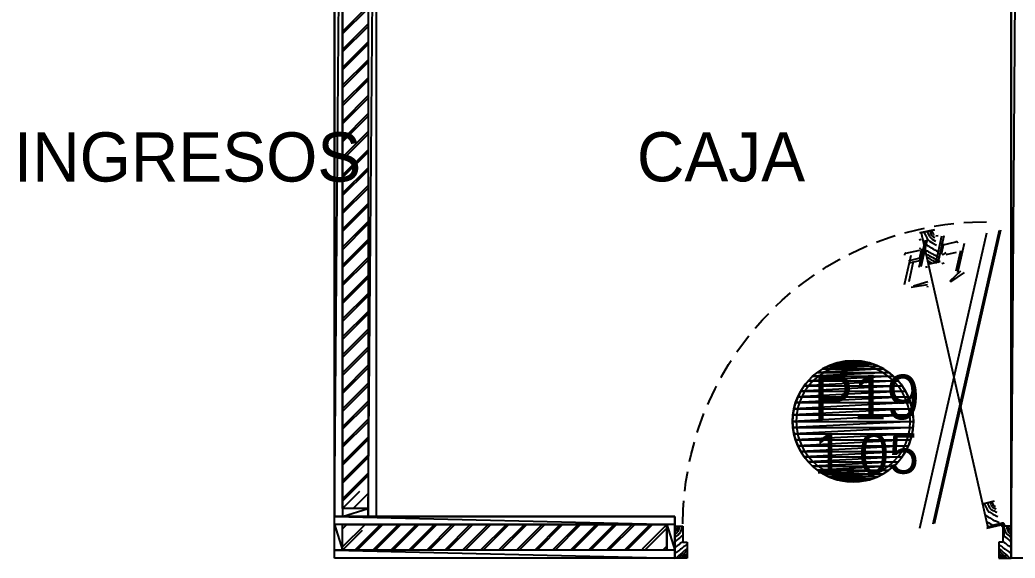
# Model space of a CAD drawing. Header units: millimetres. Extents: x 7649 to 34105, y 3983 to 25377.
# Drawn here: x 18059 to 21166, y 12918 to 14599 of the extents above; entities that cross this region are included whole.
import ezdxf

# ---------------------------------------------------------------- set-up
doc = ezdxf.new("R2010")
doc.units = ezdxf.units.MM

msp = doc.modelspace()

# ---------------------------------------------------------------- linework, layer by layer
at = {"layer": 'GEOMETRY', "color": 7}
for p, q in [((21153.79028, 16317.03056), (21153.79028, 12918.19306)), ((21153.79028, 12918.19306), (21178.66111, 16317.03056)), ((21153.79028, 12918.19306), (21178.66111, 16317.03056)), ((19041.35694, 16003.23472), (19041.35694, 13047.83889)), ((19041.35694, 13047.83889), (19066.22778, 16003.23472)), ((19041.35694, 13047.83889), (19066.22778, 16003.23472)), ((19066.22778, 16003.23472), (19066.22778, 13047.83889)), ((19146.66111, 16003.23472), (19146.66111, 13047.83889)), ((19146.66111, 13047.83889), (19171.53194, 16003.23472)), ((19146.66111, 13047.83889), (19171.53194, 16003.23472)), ((19171.53194, 16003.23472), (19171.53194, 13047.83889)), ((19066.22778, 14562.84306), (19146.66111, 14642.74722)), ((19066.22778, 14554.90556), (19146.66111, 14634.80972)), ((19066.22778, 14506.75139), (19146.66111, 14586.65556)), ((19066.22778, 14498.81389), (19146.66111, 14578.71806)), ((19066.22778, 14450.65972), (19146.66111, 14530.56389)), ((19066.22778, 14442.72222), (19146.66111, 14522.62639)), ((19066.22778, 14394.56806), (19146.66111, 14474.47222)), ((19066.22778, 14386.63056), (19146.66111, 14466.53472)), ((19066.22778, 14338.47639), (19146.66111, 14418.38056)), ((19066.22778, 14330.53889), (19146.66111, 14410.44306)), ((19066.22778, 14281.85556), (19146.66111, 14362.28889)), ((19066.22778, 14274.44722), (19146.66111, 14354.35139)), ((19066.22778, 14225.76389), (19146.66111, 14306.19722)), ((19066.22778, 14218.35556), (19146.66111, 14298.25972)), ((19066.22778, 14169.67222), (19146.66111, 14250.10556)), ((19066.22778, 14162.26389), (19146.66111, 14242.16806)), ((19066.22778, 14113.58056), (19146.66111, 14193.48472)), ((19066.22778, 14106.17222), (19146.66111, 14186.07639)), ((19066.22778, 14057.48889), (19146.66111, 14137.39306)), ((19066.22778, 14050.08056), (19146.66111, 14129.98472)), ((19066.22778, 14001.39722), (19146.66111, 14081.30139)), ((19066.22778, 13993.98889), (19146.66111, 14073.89306)), ((19066.22778, 13945.30556), (19146.66111, 14025.20972)), ((19066.22778, 13937.89722), (19146.66111, 14017.80139)), ((19066.22778, 13889.21389), (19146.66111, 13969.11806)), ((19066.22778, 13881.27639), (19146.66111, 13961.70972)), ((20913.54861, 13954.30139), (20946.35694, 13959.59306)), ((20946.35694, 13959.59306), (20975.46111, 13962.76806)), ((21006.68194, 13965.94306), (21033.14028, 13967.53056)), ((21033.14028, 13967.53056), (21077.06111, 13968.58889)), ((20735.21944, 13905.61806), (20776.49444, 13920.43472)), ((20776.49444, 13920.43472), (20791.84028, 13925.19722)), ((20822.00278, 13934.19306), (20860.63194, 13943.71806)), ((20860.63194, 13943.71806), (20882.85694, 13948.48056)), ((20869.09861, 13933.66389), (20914.07778, 13943.71806)), ((20914.07778, 13943.71806), (20869.09861, 13933.66389)), ((20869.09861, 13011.85556), (21077.59028, 13933.66389)), ((20910.37361, 13942.13056), (20873.33194, 13933.66389)), ((20873.33194, 13933.66389), (21081.29444, 13013.97222)), ((20881.79861, 13935.78056), (20886.03194, 13926.78472)), ((20886.03194, 13926.78472), (20890.26528, 13918.31806)), ((20891.85278, 13937.89722), (20893.96944, 13933.13472)), ((20893.96944, 13933.13472), (20896.61528, 13927.31389)), ((20896.61528, 13927.31389), (20899.26111, 13922.02222)), ((20899.26111, 13922.02222), (20901.90694, 13918.84722)), ((20899.79028, 13939.48472), (20903.49444, 13931.01806)), ((20903.49444, 13931.01806), (20905.61111, 13927.31389)), ((20905.61111, 13941.07222), (20908.25694, 13935.25139)), ((20905.61111, 13927.31389), (20907.19861, 13924.66806)), ((20907.19861, 13924.66806), (20909.84444, 13922.55139)), ((20908.25694, 13935.25139), (20910.90278, 13930.48889)), ((20909.84444, 13922.55139), (20911.96111, 13920.96389)), ((20910.37361, 13025.08472), (21117.80694, 13942.13056)), ((20910.90278, 13930.48889), (20911.43194, 13928.90139)), ((20911.43194, 13928.90139), (20911.96111, 13928.37222)), ((20911.96111, 13928.37222), (20912.49028, 13927.84306)), ((20911.96111, 13920.96389), (20915.13611, 13919.37639)), ((20912.49028, 13927.84306), (20913.54861, 13927.31389)), ((20914.07778, 13026.14306), (21121.51111, 13943.71806)), ((20918.31111, 13924.13889), (20925.71944, 13925.72639)), ((20918.31111, 13838.41389), (20937.89028, 13924.13889)), ((20925.71944, 13840.00139), (20944.76944, 13925.72639)), ((19066.22778, 13833.12222), (19146.66111, 13913.02639)), ((19066.22778, 13825.18472), (19146.66111, 13905.61806)), ((20655.31528, 13870.69306), (20695.00278, 13889.21389)), ((20695.00278, 13889.21389), (20703.99861, 13892.91806)), ((20733.10278, 13904.55972), (20735.21944, 13905.61806)), ((20866.45278, 13911.96806), (20873.33194, 13914.08472)), ((20866.45278, 13826.77222), (20886.03194, 13911.96806)), ((20873.33194, 13828.35972), (20892.91111, 13914.08472)), ((20879.15278, 13907.20556), (20884.44444, 13900.85556)), ((20884.44444, 13900.85556), (20890.26528, 13896.09306)), ((20890.26528, 13918.31806), (20892.38194, 13915.14306)), ((20890.26528, 13896.09306), (20892.38194, 13893.97639)), ((20892.38194, 13915.14306), (20894.49861, 13911.96806)), ((20892.38194, 13893.97639), (20894.49861, 13892.91806)), ((20894.49861, 13911.96806), (20897.14444, 13909.85139)), ((20894.49861, 13892.91806), (20898.20278, 13890.80139)), ((20897.14444, 13909.85139), (20899.26111, 13907.73472)), ((20898.20278, 13890.80139), (20905.08194, 13887.09722)), ((20899.26111, 13907.73472), (20909.31528, 13901.91389)), ((20901.90694, 13918.84722), (20904.55278, 13916.73056)), ((20904.55278, 13916.73056), (20907.72778, 13914.61389)), ((20907.72778, 13914.61389), (20912.49028, 13911.43889)), ((20909.31528, 13901.91389), (20920.95694, 13895.03472)), ((20912.49028, 13911.43889), (20917.78194, 13908.26389)), ((20931.54028, 13899.26806), (20936.30278, 13900.32639)), ((20936.30278, 13867.51806), (20943.71111, 13900.32639)), ((20937.36111, 13895.56389), (20981.28194, 13905.61806)), ((20982.17234, 13906.12901), (20981.49692, 13906.0232)), ((20982.83991, 13906.14301), (20982.17234, 13906.12901)), ((20983.49247, 13906.06973), (20982.83991, 13906.14301)), ((20984.12285, 13905.91368), (20983.49247, 13906.06973)), ((20984.72389, 13905.67941), (20984.12285, 13905.91368)), ((20985.28842, 13905.37143), (20984.72389, 13905.67941)), ((20985.80929, 13904.99427), (20985.28842, 13905.37143)), ((20986.27933, 13904.55245), (20985.80929, 13904.99427)), ((20986.69137, 13904.0505), (20986.27933, 13904.55245)), ((20987.03826, 13903.49294), (20986.69137, 13904.0505)), ((20987.31283, 13902.88431), (20987.03826, 13903.49294)), ((20987.10278, 13810.36806), (21007.74028, 13901.91389)), ((20987.50792, 13902.22911), (20987.31283, 13902.88431)), ((20647.37778, 13866.45972), (20655.31528, 13870.69306)), ((20820.94444, 13772.26806), (20841.58194, 13864.34306)), ((20821.02225, 13866.55271), (20820.94895, 13865.90007)), ((20820.94895, 13865.90007), (20820.96286, 13865.23244)), ((20820.96286, 13865.23244), (20821.06847, 13864.557)), ((20821.17825, 13867.18319), (20821.02225, 13866.55271)), ((20821.41246, 13867.78435), (20821.17825, 13867.18319)), ((20821.72037, 13868.34901), (20821.41246, 13867.78435)), ((20822.09748, 13868.87001), (20821.72037, 13868.34901)), ((20822.5393, 13869.34017), (20822.09748, 13868.87001)), ((20823.04131, 13869.75232), (20822.5393, 13869.34017)), ((20823.59903, 13870.0993), (20823.04131, 13869.75232)), ((20824.20796, 13870.37392), (20823.59903, 13870.0993)), ((20824.86359, 13870.56903), (20824.20796, 13870.37392)), ((20824.64861, 13870.16389), (20868.56944, 13880.21806)), ((20867.51111, 13884.98056), (20872.27361, 13886.03889)), ((20867.51111, 13851.64306), (20874.91944, 13884.98056)), ((20884.97361, 13881.27639), (20888.67778, 13879.15972)), ((20888.14861, 13868.04722), (20890.79444, 13866.45972)), ((20888.67778, 13879.15972), (20891.32361, 13877.57222)), ((20890.79444, 13866.45972), (20893.44028, 13865.40139)), ((20891.32361, 13877.57222), (20896.08611, 13874.92639)), ((20893.44028, 13865.40139), (20897.14444, 13863.28472)), ((20896.08611, 13874.92639), (20900.31944, 13872.28056)), ((20897.14444, 13863.28472), (20902.43611, 13860.10972)), ((20900.31944, 13872.28056), (20902.96528, 13870.69306)), ((20902.43611, 13860.10972), (20905.61111, 13858.52222)), ((20902.96528, 13870.69306), (20904.55278, 13870.16389)), ((20904.55278, 13870.16389), (20906.14028, 13869.10556)), ((20905.08194, 13887.09722), (20909.31528, 13884.45139)), ((20905.61111, 13858.52222), (20909.84444, 13856.40556)), ((20906.14028, 13869.10556), (20908.25694, 13868.04722)), ((20908.25694, 13868.04722), (20911.43194, 13865.93056)), ((20909.31528, 13884.45139), (20911.43194, 13883.39306)), ((20911.43194, 13883.39306), (20911.96111, 13882.86389)), ((20911.43194, 13865.93056), (20916.19444, 13863.81389)), ((20911.96111, 13882.86389), (20912.49028, 13882.33472)), ((20912.49028, 13882.33472), (20913.01944, 13882.33472)), ((20913.01944, 13882.33472), (20914.60694, 13881.80556)), ((20914.60694, 13881.80556), (20915.66528, 13880.74722)), ((20915.66528, 13880.74722), (20917.78194, 13879.68889)), ((20916.19444, 13863.81389), (20922.01528, 13860.63889)), ((20917.78194, 13879.68889), (20920.95694, 13878.10139)), ((20920.95694, 13878.10139), (20925.19028, 13875.98472)), ((20922.01528, 13860.63889), (20929.42361, 13856.40556)), ((20938.94861, 13866.45972), (20943.71111, 13867.51806)), ((20942.65278, 13866.45972), (20950.59028, 13872.28056)), ((20950.59028, 13866.45972), (20983.39861, 13873.86806)), ((20982.34028, 13815.65972), (20996.62778, 13879.15972)), ((19066.22778, 13777.03056), (19146.66111, 13856.93472)), ((19066.22778, 13769.09306), (19146.66111, 13848.99722)), ((20565.88611, 13819.89306), (20578.58611, 13828.35972)), ((20578.58611, 13828.35972), (20616.68611, 13850.58472)), ((20616.68611, 13850.58472), (20619.86111, 13852.17222)), ((20835.23194, 13782.32222), (20849.51944, 13845.82222)), ((20835.26059, 13846.94287), (20835.23351, 13846.70245)), ((20835.23351, 13846.70245), (20835.23856, 13846.45652)), ((20835.23856, 13846.45652), (20835.27742, 13846.20773)), ((20835.31815, 13847.17515), (20835.26059, 13846.94287)), ((20835.4045, 13847.39663), (20835.31815, 13847.17515)), ((20835.51797, 13847.60467), (20835.4045, 13847.39663)), ((20835.6569, 13847.79663), (20835.51797, 13847.60467)), ((20835.8196, 13847.96986), (20835.6569, 13847.79663)), ((20836.00441, 13848.12171), (20835.8196, 13847.96986)), ((20836.20965, 13848.24954), (20836.00441, 13848.12171)), ((20836.43366, 13848.35072), (20836.20965, 13848.24954)), ((20836.29028, 13840.53056), (20869.09861, 13847.93889)), ((20836.67475, 13848.42258), (20836.43366, 13848.35072)), ((20836.81944, 13847.93889), (20873.86111, 13856.40556)), ((20869.09861, 13847.93889), (20873.86111, 13856.40556)), ((20874.91944, 13851.64306), (20879.68194, 13852.70139)), ((20886.03194, 13826.77222), (20892.91111, 13828.35972)), ((20890.26528, 13857.46389), (20894.49861, 13855.34722)), ((20892.91111, 13847.40972), (20895.55694, 13845.82222)), ((20894.49861, 13855.34722), (20897.67361, 13853.75972)), ((20895.02778, 13835.76806), (20932.59861, 13844.23472)), ((20895.55694, 13845.82222), (20899.26111, 13843.70556)), ((20897.67361, 13853.75972), (20900.84861, 13852.17222)), ((20899.26111, 13843.70556), (20903.49444, 13841.58889)), ((20900.84861, 13852.17222), (20904.55278, 13850.05556)), ((20903.49444, 13841.58889), (20908.25694, 13838.94306)), ((20904.55278, 13850.05556), (20909.31528, 13847.40972)), ((20909.31528, 13847.40972), (20914.60694, 13844.76389)), ((20909.84444, 13856.40556), (20914.07778, 13853.75972)), ((20914.07778, 13853.75972), (20919.36944, 13851.11389)), ((20914.60694, 13844.76389), (20920.42778, 13841.58889)), ((20919.36944, 13851.11389), (20925.71944, 13847.93889)), ((20925.71944, 13847.93889), (20932.59861, 13844.23472)), ((20937.89028, 13838.41389), (20944.76944, 13840.00139)), ((19066.22778, 13720.93889), (19146.66111, 13800.84306)), ((20506.61944, 13779.14722), (20539.95694, 13802.95972)), ((20963.29028, 13783.90972), (20996.62778, 13815.65972)), ((20965.40694, 13781.26389), (21007.74028, 13810.36806)), ((19066.22778, 13713.00139), (19146.66111, 13792.90556)), ((20489.68611, 13765.91806), (20506.61944, 13779.14722)), ((20841.58194, 13764.33056), (20892.38194, 13772.26806)), ((20849.51944, 13768.03472), (20893.44028, 13782.32222)), ((20892.38194, 13764.33056), (20893.44028, 13768.03472)), ((20963.29028, 13781.26389), (20965.40694, 13783.90972)), ((19066.22778, 13664.84722), (19146.66111, 13744.75139)), ((19066.22778, 13656.90972), (19146.66111, 13736.81389)), ((20439.41528, 13723.58472), (20465.34444, 13746.33889)), ((20418.77778, 13704.53472), (20439.41528, 13723.58472)), ((19066.22778, 13608.75556), (19146.66111, 13688.65972)), ((19066.22778, 13600.81806), (19146.66111, 13680.72222)), ((20377.50278, 13662.20139), (20397.08194, 13682.30972)), ((20354.74861, 13636.27222), (20377.50278, 13662.20139)), ((19066.22778, 13552.66389), (19146.66111, 13632.56806)), ((19066.22778, 13544.72639), (19146.66111, 13624.63056)), ((20321.41111, 13594.99722), (20335.16944, 13611.93056)), ((20297.59861, 13562.18889), (20321.41111, 13594.99722)), ((19066.22778, 13496.57222), (19146.66111, 13576.47639)), ((19066.22778, 13488.63472), (19146.66111, 13568.53889)), ((19066.22778, 13439.95139), (19146.66111, 13520.38472)), ((20249.44444, 13485.45972), (20271.66944, 13523.03056)), ((20271.66944, 13523.03056), (20280.13611, 13535.73056)), ((20587.23536, 13519.80572), (20565.39032, 13508.84396)), ((20737.33611, 13517.73889), (20565.88611, 13508.74306)), ((20565.88611, 13508.74306), (20583.87778, 13517.73889)), ((20737.33611, 13517.73889), (20565.88611, 13508.74306)), ((20718.81528, 13525.14722), (20583.87778, 13517.73889)), ((20583.87778, 13517.73889), (20601.86944, 13525.14722)), ((20718.81528, 13525.14722), (20583.87778, 13517.73889)), ((20583.87778, 13517.73889), (20737.33611, 13517.73889)), ((20583.87778, 13517.73889), (20737.33611, 13517.73889)), ((20610.58084, 13527.91462), (20587.23536, 13519.80572)), ((20613.53492, 13517.19908), (20591.56077, 13509.56652)), ((20699.76528, 13529.90972), (20601.86944, 13525.14722)), ((20601.86944, 13525.14722), (20621.44861, 13529.90972)), ((20699.76528, 13529.90972), (20601.86944, 13525.14722)), ((20601.86944, 13525.14722), (20718.81528, 13525.14722)), ((20601.86944, 13525.14722), (20718.81528, 13525.14722)), ((20635.20136, 13532.94525), (20610.58084, 13527.91462)), ((20636.70923, 13521.9342), (20613.53492, 13517.19908)), ((20680.18611, 13533.08472), (20621.44861, 13529.90972)), ((20621.44861, 13529.90972), (20640.49861, 13533.08472)), ((20680.18611, 13533.08472), (20621.44861, 13529.90972)), ((20621.44861, 13529.90972), (20699.76528, 13529.90972)), ((20621.44861, 13529.90972), (20699.76528, 13529.90972)), ((20660.87153, 13534.67222), (20635.20136, 13532.94525)), ((20660.87153, 13523.55972), (20636.70923, 13521.9342)), ((20660.60694, 13534.14306), (20640.49861, 13533.08472)), ((20640.49861, 13533.08472), (20680.18611, 13533.08472)), ((20640.49861, 13533.08472), (20680.18611, 13533.08472)), ((20680.18611, 13533.08472), (20660.60694, 13534.14306)), ((20686.54169, 13532.94525), (20660.87153, 13534.67222)), ((20685.03383, 13521.9342), (20660.87153, 13523.55972)), ((20699.76528, 13529.90972), (20680.18611, 13533.08472)), ((20708.20814, 13517.19908), (20685.03383, 13521.9342)), ((20711.16222, 13527.91462), (20686.54169, 13532.94525)), ((20718.81528, 13525.14722), (20699.76528, 13529.90972)), ((20730.18228, 13509.56652), (20708.20814, 13517.19908)), ((20734.5077, 13519.80572), (20711.16222, 13527.91462)), ((20737.33611, 13517.73889), (20718.81528, 13525.14722)), ((20756.35273, 13508.84396), (20734.5077, 13519.80572)), ((20754.79861, 13508.74306), (20737.33611, 13517.73889)), ((19066.22778, 13432.54306), (19146.66111, 13512.44722)), ((20247.85694, 13482.28472), (20249.44444, 13485.45972)), ((20787.07778, 13485.98889), (20519.84861, 13471.70139)), ((20519.84861, 13471.70139), (20534.13611, 13485.98889)), ((20787.07778, 13485.98889), (20519.84861, 13471.70139)), ((20545.27114, 13495.25474), (20527.10321, 13479.26346)), ((20771.73194, 13498.15972), (20534.13611, 13485.98889)), ((20534.13611, 13485.98889), (20549.48194, 13498.15972)), ((20771.73194, 13498.15972), (20534.13611, 13485.98889)), ((20534.13611, 13485.98889), (20787.07778, 13485.98889)), ((20534.13611, 13485.98889), (20787.07778, 13485.98889)), ((20552.06158, 13486.45772), (20534.96087, 13471.4058)), ((20565.39032, 13508.84396), (20545.27114, 13495.25474)), ((20754.79861, 13508.74306), (20549.48194, 13498.15972)), ((20549.48194, 13498.15972), (20565.88611, 13508.74306)), ((20754.79861, 13508.74306), (20549.48194, 13498.15972)), ((20549.48194, 13498.15972), (20771.73194, 13498.15972)), ((20549.48194, 13498.15972), (20771.73194, 13498.15972)), ((20570.99894, 13499.24868), (20552.06158, 13486.45772)), ((20565.88611, 13508.74306), (20754.79861, 13508.74306)), ((20565.88611, 13508.74306), (20754.79861, 13508.74306)), ((20591.56077, 13509.56652), (20570.99894, 13499.24868)), ((20750.74412, 13499.24868), (20730.18228, 13509.56652)), ((20769.68147, 13486.45772), (20750.74412, 13499.24868)), ((20771.73194, 13498.15972), (20754.79861, 13508.74306)), ((20776.47192, 13495.25474), (20756.35273, 13508.84396)), ((20786.78219, 13471.4058), (20769.68147, 13486.45772)), ((20787.07778, 13485.98889), (20771.73194, 13498.15972)), ((20794.63985, 13479.26346), (20776.47192, 13495.25474)), ((20800.83611, 13471.70139), (20787.07778, 13485.98889)), ((19066.22778, 13383.85972), (19146.66111, 13464.29306)), ((19066.22778, 13376.45139), (19146.66111, 13456.35556)), ((20229.33611, 13446.83056), (20233.56944, 13454.76806)), ((20813.53611, 13456.35556), (20497.09444, 13439.95139)), ((20497.09444, 13439.95139), (20507.67778, 13456.35556)), ((20813.53611, 13456.35556), (20497.09444, 13439.95139)), ((20511.11193, 13461.09553), (20497.52271, 13440.97634)), ((20519.90895, 13454.30508), (20507.11799, 13435.36773)), ((20800.83611, 13471.70139), (20507.67778, 13456.35556)), ((20507.67778, 13456.35556), (20519.84861, 13471.70139)), ((20800.83611, 13471.70139), (20507.67778, 13456.35556)), ((20507.67778, 13456.35556), (20813.53611, 13456.35556)), ((20507.67778, 13456.35556), (20813.53611, 13456.35556)), ((20527.10321, 13479.26346), (20511.11193, 13461.09553)), ((20519.84861, 13471.70139), (20800.83611, 13471.70139)), ((20519.84861, 13471.70139), (20800.83611, 13471.70139)), ((20534.96087, 13471.4058), (20519.90895, 13454.30508)), ((20801.83411, 13454.30508), (20786.78219, 13471.4058)), ((20810.63113, 13461.09553), (20794.63985, 13479.26346)), ((20813.53611, 13456.35556), (20800.83611, 13471.70139)), ((20814.62507, 13435.36773), (20801.83411, 13454.30508)), ((20824.22035, 13440.97634), (20810.63113, 13461.09553)), ((20824.11944, 13439.95139), (20813.53611, 13456.35556)), ((20210.81528, 13407.67222), (20229.33611, 13446.83056)), ((20497.52271, 13440.97634), (20486.56095, 13419.13131)), ((20824.11944, 13439.95139), (20488.09861, 13421.95972)), ((20488.09861, 13421.95972), (20497.09444, 13439.95139)), ((20824.11944, 13439.95139), (20488.09861, 13421.95972)), ((20507.11799, 13435.36773), (20496.80015, 13414.8059)), ((20497.09444, 13439.95139), (20824.11944, 13439.95139)), ((20497.09444, 13439.95139), (20824.11944, 13439.95139)), ((20824.94291, 13414.8059), (20814.62507, 13435.36773)), ((20833.11528, 13421.95972), (20824.11944, 13439.95139)), ((20835.18211, 13419.13131), (20824.22035, 13440.97634)), ((19066.22778, 13327.76806), (19146.66111, 13408.20139)), ((19066.22778, 13320.35972), (19146.66111, 13400.26389)), ((20206.58194, 13398.14722), (20210.81528, 13407.67222)), ((20478.45205, 13395.78583), (20473.42141, 13371.16531)), ((20839.99444, 13403.96806), (20475.92778, 13384.38889)), ((20475.92778, 13384.38889), (20480.69028, 13403.96806)), ((20839.99444, 13403.96806), (20475.92778, 13384.38889)), ((20486.56095, 13419.13131), (20478.45205, 13395.78583)), ((20833.11528, 13421.95972), (20480.69028, 13403.96806)), ((20480.69028, 13403.96806), (20488.09861, 13421.95972)), ((20833.11528, 13421.95972), (20480.69028, 13403.96806)), ((20480.69028, 13403.96806), (20839.99444, 13403.96806)), ((20480.69028, 13403.96806), (20839.99444, 13403.96806)), ((20489.16759, 13392.83175), (20484.43246, 13369.65744)), ((20488.09861, 13421.95972), (20833.11528, 13421.95972)), ((20488.09861, 13421.95972), (20833.11528, 13421.95972)), ((20496.80015, 13414.8059), (20489.16759, 13392.83175)), ((20832.57547, 13392.83175), (20824.94291, 13414.8059)), ((20837.31059, 13369.65744), (20832.57547, 13392.83175)), ((20839.99444, 13403.96806), (20833.11528, 13421.95972)), ((20843.29101, 13395.78583), (20835.18211, 13419.13131)), ((20845.28611, 13384.38889), (20839.99444, 13403.96806)), ((20848.32164, 13371.16531), (20843.29101, 13395.78583)), ((20179.06528, 13326.18056), (20193.88194, 13366.92639)), ((20193.88194, 13366.92639), (20194.94028, 13369.57222)), ((20473.42141, 13371.16531), (20471.69444, 13345.49514)), ((20848.46111, 13365.33889), (20471.69444, 13345.23056)), ((20471.69444, 13345.23056), (20472.75278, 13365.33889)), ((20848.46111, 13365.33889), (20471.69444, 13345.23056)), ((20845.28611, 13384.38889), (20472.75278, 13365.33889)), ((20472.75278, 13365.33889), (20475.92778, 13384.38889)), ((20845.28611, 13384.38889), (20472.75278, 13365.33889)), ((20472.75278, 13365.33889), (20848.46111, 13365.33889)), ((20472.75278, 13365.33889), (20848.46111, 13365.33889)), ((20475.92778, 13384.38889), (20845.28611, 13384.38889)), ((20475.92778, 13384.38889), (20845.28611, 13384.38889)), ((20484.43246, 13369.65744), (20482.80694, 13345.49514)), ((20838.93611, 13345.49514), (20837.31059, 13369.65744)), ((20848.46111, 13365.33889), (20845.28611, 13384.38889)), ((20850.04861, 13345.49514), (20848.32164, 13371.16531)), ((20849.51944, 13345.23056), (20848.46111, 13365.33889)), ((19066.22778, 13271.67639), (19146.66111, 13351.58056)), ((19066.22778, 13264.26806), (19146.66111, 13344.17222)), ((20471.69444, 13345.49514), (20473.42141, 13319.82497)), ((20471.69444, 13345.23056), (20849.51944, 13345.23056)), ((20471.69444, 13345.23056), (20849.51944, 13345.23056)), ((20472.75278, 13325.65139), (20471.69444, 13345.23056)), ((20849.51944, 13345.23056), (20472.75278, 13325.65139)), ((20849.51944, 13345.23056), (20472.75278, 13325.65139)), ((20482.27778, 13345.23056), (20838.40694, 13345.23056)), ((20482.80694, 13345.49514), (20484.43246, 13321.33284)), ((20837.31059, 13321.33284), (20838.93611, 13345.49514)), ((20848.32164, 13319.82497), (20850.04861, 13345.49514)), ((20848.46111, 13325.65139), (20849.51944, 13345.23056)), ((20173.77361, 13310.30556), (20179.06528, 13326.18056)), ((20472.75278, 13325.65139), (20848.46111, 13325.65139)), ((20472.75278, 13325.65139), (20848.46111, 13325.65139)), ((20475.92778, 13306.07222), (20472.75278, 13325.65139)), ((20473.42141, 13319.82497), (20478.45205, 13295.20445)), ((20848.46111, 13325.65139), (20475.92778, 13306.07222)), ((20848.46111, 13325.65139), (20475.92778, 13306.07222)), ((20475.92778, 13306.07222), (20845.28611, 13306.07222)), ((20475.92778, 13306.07222), (20845.28611, 13306.07222)), ((20480.69028, 13287.02222), (20475.92778, 13306.07222)), ((20845.28611, 13306.07222), (20480.69028, 13287.02222)), ((20845.28611, 13306.07222), (20480.69028, 13287.02222)), ((20484.43246, 13321.33284), (20489.16759, 13298.15853)), ((20832.57547, 13298.15853), (20837.31059, 13321.33284)), ((20839.99444, 13287.02222), (20845.28611, 13306.07222)), ((20843.29101, 13295.20445), (20848.32164, 13319.82497)), ((20845.28611, 13306.07222), (20848.46111, 13325.65139)), ((19066.22778, 13215.58472), (19146.66111, 13295.48889)), ((19066.22778, 13208.17639), (19146.66111, 13288.08056)), ((20154.72361, 13242.04306), (20164.77778, 13280.67222)), ((20478.45205, 13295.20445), (20486.56095, 13271.85897)), ((20480.69028, 13287.02222), (20839.99444, 13287.02222)), ((20480.69028, 13287.02222), (20839.99444, 13287.02222)), ((20488.09861, 13268.50139), (20480.69028, 13287.02222)), ((20486.56095, 13271.85897), (20497.52271, 13250.01393)), ((20839.99444, 13287.02222), (20488.09861, 13268.50139)), ((20839.99444, 13287.02222), (20488.09861, 13268.50139)), ((20488.09861, 13268.50139), (20833.11528, 13268.50139)), ((20488.09861, 13268.50139), (20833.11528, 13268.50139)), ((20497.09444, 13251.03889), (20488.09861, 13268.50139)), ((20489.16759, 13298.15853), (20496.80015, 13276.18438)), ((20496.80015, 13276.18438), (20507.11799, 13255.62255)), ((20833.11528, 13268.50139), (20497.09444, 13251.03889)), ((20833.11528, 13268.50139), (20497.09444, 13251.03889)), ((20814.62507, 13255.62255), (20824.94291, 13276.18438)), ((20824.11944, 13251.03889), (20833.11528, 13268.50139)), ((20824.22035, 13250.01393), (20835.18211, 13271.85897)), ((20824.94291, 13276.18438), (20832.57547, 13298.15853)), ((20833.11528, 13268.50139), (20839.99444, 13287.02222)), ((20835.18211, 13271.85897), (20843.29101, 13295.20445)), ((19066.22778, 13159.49306), (19146.66111, 13239.39722)), ((20149.96111, 13219.81806), (20154.72361, 13242.04306)), ((20497.09444, 13251.03889), (20824.11944, 13251.03889)), ((20497.09444, 13251.03889), (20824.11944, 13251.03889)), ((20507.67778, 13234.10556), (20497.09444, 13251.03889)), ((20497.52271, 13250.01393), (20511.11193, 13229.89475)), ((20507.11799, 13255.62255), (20519.90895, 13236.6852)), ((20824.11944, 13251.03889), (20507.67778, 13234.10556)), ((20824.11944, 13251.03889), (20507.67778, 13234.10556)), ((20519.90895, 13236.6852), (20534.96087, 13219.58448)), ((20786.78219, 13219.58448), (20801.83411, 13236.6852)), ((20801.83411, 13236.6852), (20814.62507, 13255.62255)), ((20810.63113, 13229.89475), (20824.22035, 13250.01393)), ((20813.53611, 13234.10556), (20824.11944, 13251.03889)), ((19066.22778, 13152.08472), (19146.66111, 13231.98889)), ((20507.67778, 13234.10556), (20813.53611, 13234.10556)), ((20507.67778, 13234.10556), (20813.53611, 13234.10556)), ((20519.84861, 13218.75972), (20507.67778, 13234.10556)), ((20511.11193, 13229.89475), (20527.10321, 13211.72682)), ((20813.53611, 13234.10556), (20519.84861, 13218.75972)), ((20813.53611, 13234.10556), (20519.84861, 13218.75972)), ((20519.84861, 13218.75972), (20800.83611, 13218.75972)), ((20519.84861, 13218.75972), (20800.83611, 13218.75972)), ((20534.13611, 13205.00139), (20519.84861, 13218.75972)), ((20527.10321, 13211.72682), (20545.27114, 13195.73554)), ((20800.83611, 13218.75972), (20534.13611, 13205.00139)), ((20800.83611, 13218.75972), (20534.13611, 13205.00139)), ((20534.96087, 13219.58448), (20552.06158, 13204.53256)), ((20769.68147, 13204.53256), (20786.78219, 13219.58448)), ((20776.47192, 13195.73554), (20794.63985, 13211.72682)), ((20787.07778, 13205.00139), (20800.83611, 13218.75972)), ((20794.63985, 13211.72682), (20810.63113, 13229.89475)), ((20800.83611, 13218.75972), (20813.53611, 13234.10556)), ((19066.22778, 13103.40139), (19146.66111, 13183.30556)), ((19066.22778, 13095.99306), (19146.66111, 13175.89722)), ((20138.31944, 13156.31806), (20144.14028, 13189.12639)), ((20534.13611, 13205.00139), (20787.07778, 13205.00139)), ((20534.13611, 13205.00139), (20787.07778, 13205.00139)), ((20549.48194, 13192.30139), (20534.13611, 13205.00139)), ((20545.27114, 13195.73554), (20565.39032, 13182.14632)), ((20787.07778, 13205.00139), (20549.48194, 13192.30139)), ((20787.07778, 13205.00139), (20549.48194, 13192.30139)), ((20549.48194, 13192.30139), (20771.73194, 13192.30139)), ((20549.48194, 13192.30139), (20771.73194, 13192.30139)), ((20565.88611, 13181.71806), (20549.48194, 13192.30139)), ((20552.06158, 13204.53256), (20570.99894, 13191.7416)), ((20565.39032, 13182.14632), (20587.23536, 13171.18456)), ((20771.73194, 13192.30139), (20565.88611, 13181.71806)), ((20771.73194, 13192.30139), (20565.88611, 13181.71806)), ((20565.88611, 13181.71806), (20754.79861, 13181.71806)), ((20565.88611, 13181.71806), (20754.79861, 13181.71806)), ((20583.87778, 13172.72222), (20565.88611, 13181.71806)), ((20570.99894, 13191.7416), (20591.56077, 13181.42376)), ((20754.79861, 13181.71806), (20583.87778, 13172.72222)), ((20754.79861, 13181.71806), (20583.87778, 13172.72222)), ((20591.56077, 13181.42376), (20613.53492, 13173.7912)), ((20708.20814, 13173.7912), (20730.18228, 13181.42376)), ((20730.18228, 13181.42376), (20750.74412, 13191.7416)), ((20734.5077, 13171.18456), (20756.35273, 13182.14632)), ((20737.33611, 13172.72222), (20754.79861, 13181.71806)), ((20750.74412, 13191.7416), (20769.68147, 13204.53256)), ((20754.79861, 13181.71806), (20771.73194, 13192.30139)), ((20756.35273, 13182.14632), (20776.47192, 13195.73554)), ((20771.73194, 13192.30139), (20787.07778, 13205.00139)), ((20135.14444, 13127.21389), (20138.31944, 13156.31806)), ((20583.87778, 13172.72222), (20737.33611, 13172.72222)), ((20583.87778, 13172.72222), (20737.33611, 13172.72222)), ((20601.86944, 13165.84306), (20583.87778, 13172.72222)), ((20587.23536, 13171.18456), (20610.58084, 13163.07566)), ((20737.33611, 13172.72222), (20601.86944, 13165.84306)), ((20737.33611, 13172.72222), (20601.86944, 13165.84306)), ((20601.86944, 13165.84306), (20718.81528, 13165.84306)), ((20601.86944, 13165.84306), (20718.81528, 13165.84306)), ((20621.44861, 13160.55139), (20601.86944, 13165.84306)), ((20610.58084, 13163.07566), (20635.20136, 13158.04502)), ((20613.53492, 13173.7912), (20636.70923, 13169.05608)), ((20718.81528, 13165.84306), (20621.44861, 13160.55139)), ((20718.81528, 13165.84306), (20621.44861, 13160.55139)), ((20621.44861, 13160.55139), (20699.76528, 13160.55139)), ((20699.76528, 13160.55139), (20621.44861, 13160.55139)), ((20621.44861, 13160.55139), (20640.49861, 13157.37639)), ((20635.20136, 13158.04502), (20660.87153, 13156.31806)), ((20636.70923, 13169.05608), (20660.87153, 13167.43056)), ((20640.49861, 13157.37639), (20699.76528, 13160.55139)), ((20640.49861, 13157.37639), (20699.76528, 13160.55139)), ((20680.18611, 13157.37639), (20640.49861, 13157.37639)), ((20680.18611, 13157.37639), (20640.49861, 13157.37639)), ((20640.49861, 13157.37639), (20660.60694, 13156.31806)), ((20660.60694, 13156.31806), (20680.18611, 13157.37639)), ((20660.87153, 13167.43056), (20685.03383, 13169.05608)), ((20660.87153, 13156.31806), (20686.54169, 13158.04502)), ((20699.76528, 13160.55139), (20680.18611, 13157.37639)), ((20685.03383, 13169.05608), (20708.20814, 13173.7912)), ((20686.54169, 13158.04502), (20711.16222, 13163.07566)), ((20699.76528, 13160.55139), (20718.81528, 13165.84306)), ((20711.16222, 13163.07566), (20734.5077, 13171.18456)), ((20718.81528, 13165.84306), (20737.33611, 13172.72222)), ((19066.22778, 13073.23889), (19120.73194, 13127.21389)), ((19100.09444, 13073.23889), (19146.66111, 13119.80556)), ((20130.38194, 13069.53472), (20131.96944, 13096.52222)), ((21064.36111, 13088.05556), (21101.40278, 13096.52222)), ((21069.65278, 13089.11389), (21073.35694, 13080.11806)), ((21079.17778, 13091.75972), (21081.29444, 13086.46806)), ((21081.29444, 13086.46806), (21083.94028, 13080.64722)), ((21087.11528, 13093.34722), (21091.34861, 13084.88056)), ((21091.34861, 13084.88056), (21092.93611, 13080.64722)), ((21093.46528, 13094.40556), (21095.58194, 13089.11389)), ((21095.58194, 13089.11389), (21098.22778, 13083.82222)), ((21098.22778, 13083.82222), (21099.28611, 13082.23472)), ((21099.28611, 13082.23472), (21099.28611, 13081.70556)), ((21099.28611, 13081.70556), (21099.81528, 13081.70556)), ((21099.81528, 13081.70556), (21100.87361, 13081.17639)), ((21100.87361, 13081.17639), (21102.46111, 13080.64722)), ((19066.22778, 13073.23889), (19066.22778, 13047.83889)), ((19066.22778, 13047.83889), (19146.66111, 13073.23889)), ((19146.66111, 13073.23889), (19066.22778, 13073.23889)), ((19066.22778, 13047.83889), (19146.66111, 13073.23889)), ((19146.66111, 13073.23889), (19146.66111, 13047.83889)), ((20129.32361, 13025.61389), (20130.38194, 13069.53472)), ((21072.29861, 13054.18889), (21077.06111, 13049.95556)), ((21073.35694, 13080.11806), (21077.59028, 13072.18056)), ((21077.06111, 13049.95556), (21081.29444, 13046.78056)), ((21077.59028, 13072.18056), (21079.70694, 13068.47639)), ((21079.70694, 13068.47639), (21082.35278, 13065.30139)), ((21082.35278, 13065.30139), (21084.46944, 13063.18472)), ((21083.94028, 13080.64722), (21086.58611, 13075.35556)), ((21084.46944, 13063.18472), (21087.11528, 13061.59722)), ((21086.58611, 13075.35556), (21089.23194, 13072.18056)), ((21087.11528, 13061.59722), (21096.64028, 13055.24722)), ((21089.23194, 13072.18056), (21091.87778, 13070.06389)), ((21091.87778, 13070.06389), (21095.58194, 13067.94722)), ((21092.93611, 13080.64722), (21094.52361, 13078.53056)), ((21094.52361, 13078.53056), (21097.16944, 13075.88472)), ((21095.58194, 13067.94722), (21097.69861, 13066.88889)), ((21096.64028, 13055.24722), (21102.46111, 13052.07222)), ((21097.16944, 13075.88472), (21099.81528, 13074.82639)), ((21097.69861, 13066.88889), (21100.87361, 13065.30139)), ((21099.81528, 13074.82639), (21100.87361, 13073.76806)), ((21100.87361, 13073.76806), (21101.93194, 13073.23889)), ((21100.87361, 13065.30139), (21104.57778, 13063.18472)), ((21101.93194, 13073.23889), (21102.46111, 13073.23889)), ((21102.46111, 13080.64722), (21105.10694, 13080.11806)), ((21102.46111, 13073.23889), (21103.51944, 13072.70972)), ((21102.46111, 13052.07222), (21106.16528, 13049.95556)), ((21103.51944, 13072.70972), (21104.57778, 13072.70972)), ((21104.57778, 13072.70972), (21107.22361, 13072.18056)), ((21104.57778, 13063.18472), (21109.34028, 13061.59722)), ((21106.16528, 13049.95556), (21108.81111, 13048.89722)), ((19066.22778, 13047.83889), (19041.35694, 13047.83889)), ((20103.92361, 13047.83889), (19041.35694, 13047.83889)), ((19041.35694, 13047.83889), (20103.92361, 13022.96806)), ((19041.35694, 13047.83889), (20103.92361, 13022.96806)), ((19041.35694, 13022.96806), (19041.35694, 13047.83889)), ((20103.92361, 13022.96806), (19041.35694, 13022.96806)), ((19066.22778, 13022.96806), (19041.35694, 13022.96806)), ((19041.35694, 13022.96806), (19066.22778, 12943.06389)), ((19041.35694, 13022.96806), (19066.22778, 12943.06389)), ((19041.35694, 12943.06389), (19041.35694, 13022.96806)), ((19146.66111, 13047.83889), (19066.22778, 13047.83889)), ((19066.22778, 12943.06389), (19066.22778, 13022.96806)), ((19066.22778, 12953.11806), (19136.60694, 13022.96806)), ((19066.22778, 13009.20972), (19079.98611, 13022.96806)), ((19104.85694, 12943.06389), (19184.76111, 13022.96806)), ((19112.26528, 12943.06389), (19192.69861, 13022.96806)), ((19171.53194, 13047.83889), (19146.66111, 13047.83889)), ((19160.94861, 12943.06389), (19240.85278, 13022.96806)), ((19168.35694, 12943.06389), (19248.79028, 13022.96806)), ((19217.04028, 12943.06389), (19296.94444, 13022.96806)), ((19224.97778, 12943.06389), (19304.88194, 13022.96806)), ((19273.13194, 12943.06389), (19353.03611, 13022.96806)), ((19281.06944, 12943.06389), (19360.97361, 13022.96806)), ((19329.22361, 12943.06389), (19409.12778, 13022.96806)), ((19337.16111, 12943.06389), (19417.06528, 13022.96806)), ((19385.31528, 12943.06389), (19465.21944, 13022.96806)), ((19393.25278, 12943.06389), (19473.15694, 13022.96806)), ((19441.40694, 12943.06389), (19521.31111, 13022.96806)), ((19449.34444, 12943.06389), (19529.24861, 13022.96806)), ((19497.49861, 12943.06389), (19577.93194, 13022.96806)), ((19505.43611, 12943.06389), (19585.34028, 13022.96806)), ((19553.59028, 12943.06389), (19634.02361, 13022.96806)), ((19561.52778, 12943.06389), (19641.43194, 13022.96806)), ((19609.68194, 12943.06389), (19690.11528, 13022.96806)), ((19617.61944, 12943.06389), (19697.52361, 13022.96806)), ((19666.30278, 12943.06389), (19746.20694, 13022.96806)), ((19673.71111, 12943.06389), (19753.61528, 13022.96806)), ((19722.39444, 12943.06389), (19802.29861, 13022.96806)), ((19729.80278, 12943.06389), (19809.70694, 13022.96806)), ((19778.48611, 12943.06389), (19858.39028, 13022.96806)), ((19785.89444, 12943.06389), (19865.79861, 13022.96806)), ((19834.57778, 12943.06389), (19914.48194, 13022.96806)), ((19841.98611, 12943.06389), (19921.89028, 13022.96806)), ((19890.66944, 12943.06389), (19970.57361, 13022.96806)), ((19898.07778, 12943.06389), (19978.51111, 13022.96806)), ((19946.76111, 12943.06389), (20026.66528, 13022.96806)), ((19954.16944, 12943.06389), (20034.60278, 13022.96806)), ((20002.85278, 12947.29722), (20079.05278, 13022.96806)), ((20058.94444, 13003.38889), (20079.05278, 13022.96806)), ((20103.92361, 13022.96806), (20079.05278, 13022.96806)), ((20079.05278, 13022.96806), (20103.92361, 12943.06389)), ((20079.05278, 13022.96806), (20103.92361, 12943.06389)), ((20079.05278, 12943.06389), (20079.05278, 13022.96806)), ((20103.92361, 13022.96806), (20103.92361, 13047.83889)), ((20103.92361, 12943.06389), (20103.92361, 13022.96806)), ((21077.06111, 13031.96389), (21084.46944, 13028.25972)), ((21077.59028, 13011.85556), (21122.56944, 13022.43889)), ((21080.23611, 13019.26389), (21082.88194, 13017.67639)), ((21081.29444, 13046.78056), (21087.11528, 13043.60556)), ((21084.46944, 13028.25972), (21087.64444, 13026.14306)), ((21087.11528, 13043.60556), (21093.99444, 13039.90139)), ((21087.64444, 13026.14306), (21089.76111, 13025.08472)), ((21126.27361, 13027.20139), (21089.23194, 13018.73472)), ((21089.23194, 13018.73472), (21089.76111, 13015.03056)), ((21089.76111, 13025.08472), (21091.34861, 13024.02639)), ((21089.76111, 13015.03056), (21122.56944, 13022.43889)), ((21091.34861, 13024.02639), (21093.46528, 13022.96806)), ((21093.46528, 13022.96806), (21095.05278, 13021.90972)), ((21093.99444, 13039.90139), (21097.16944, 13037.78472)), ((21095.05278, 13021.90972), (21097.69861, 13020.85139)), ((21097.16944, 13037.78472), (21098.75694, 13036.72639)), ((21098.75694, 13036.72639), (21099.81528, 13036.19722)), ((21099.81528, 13036.19722), (21100.34444, 13036.19722)), ((21100.34444, 13036.19722), (21100.34444, 13035.66806)), ((21100.34444, 13035.66806), (21100.87361, 13035.66806)), ((21100.87361, 13035.66806), (21101.93194, 13035.13889)), ((21101.93194, 13035.13889), (21102.99028, 13034.60972)), ((21102.99028, 13034.60972), (21105.10694, 13034.08056)), ((21105.10694, 13034.08056), (21108.28194, 13033.02222)), ((21108.28194, 13033.02222), (21111.98611, 13031.43472)), ((21108.81111, 13048.89722), (21112.51528, 13047.83889)), ((21111.98611, 13031.43472), (21116.74861, 13029.31806)), ((21122.56944, 13022.43889), (21123.09861, 13025.08472)), ((21122.61534, 13023.38555), (21122.56944, 13022.70347)), ((21122.56944, 13022.70347), (21122.61534, 13022.0214)), ((21127.33194, 13022.43889), (21122.56944, 13022.43889)), ((21123.62778, 13019.79306), (21122.56944, 13022.43889)), ((21122.56944, 13022.43889), (21127.33194, 13022.43889)), ((21122.74904, 13024.03976), (21122.61534, 13023.38555)), ((21122.61534, 13022.0214), (21122.74904, 13021.36719)), ((21122.96454, 13024.6601), (21122.74904, 13024.03976)), ((21122.74904, 13021.36719), (21122.96454, 13020.74684)), ((21123.25586, 13025.24059), (21122.96454, 13024.6601)), ((21122.96454, 13020.74684), (21123.25586, 13020.16635)), ((21124.68611, 13026.67222), (21123.09861, 13025.08472)), ((21123.09861, 13025.08472), (21127.33194, 13022.43889)), ((21123.09861, 13025.08472), (21127.33194, 13022.43889)), ((21123.617, 13025.77523), (21123.25586, 13025.24059)), ((21123.25586, 13020.16635), (21123.617, 13019.63171)), ((21124.04197, 13026.25803), (21123.617, 13025.77523)), ((21123.617, 13019.63171), (21124.04197, 13019.14891)), ((21127.33194, 13022.43889), (21123.62778, 13019.79306)), ((21127.33194, 13022.43889), (21123.62778, 13019.79306)), ((21123.62778, 13019.79306), (21125.21528, 13018.20556)), ((21124.52477, 13026.683), (21124.04197, 13026.25803)), ((21124.04197, 13019.14891), (21124.52477, 13018.72394)), ((21125.05941, 13027.04414), (21124.52477, 13026.683)), ((21124.52477, 13018.72394), (21125.05941, 13018.36281)), ((21124.68611, 13026.67222), (21127.33194, 13027.73056)), ((21127.33194, 13022.43889), (21124.68611, 13026.67222)), ((21127.33194, 13022.43889), (21124.68611, 13026.67222)), ((21125.6399, 13027.33546), (21125.05941, 13027.04414)), ((21125.21528, 13018.20556), (21127.33194, 13022.43889)), ((21125.21528, 13018.20556), (21127.33194, 13022.43889)), ((21126.26024, 13027.55096), (21125.6399, 13027.33546)), ((21126.91445, 13027.68466), (21126.26024, 13027.55096)), ((21127.59653, 13027.73056), (21126.91445, 13027.68466)), ((21127.33194, 13027.73056), (21127.33194, 13022.43889)), ((21127.33194, 13027.73056), (21129.44861, 13027.20139)), ((21127.33194, 13022.43889), (21127.33194, 13027.73056)), ((21129.44861, 13027.20139), (21127.33194, 13022.43889)), ((21129.44861, 13027.20139), (21127.33194, 13022.43889)), ((21127.33194, 13022.43889), (21131.56528, 13025.61389)), ((21127.33194, 13022.43889), (21131.56528, 13025.61389)), ((21132.09444, 13022.96806), (21127.33194, 13022.43889)), ((21127.33194, 13022.43889), (21132.09444, 13022.96806)), ((21132.09444, 13020.32222), (21127.33194, 13022.43889)), ((21132.09444, 13020.32222), (21127.33194, 13022.43889)), ((21127.33194, 13022.43889), (21129.97778, 13018.73472)), ((21127.33194, 13022.43889), (21129.97778, 13018.73472)), ((21127.86111, 13017.67639), (21127.33194, 13022.43889)), ((21127.33194, 13022.43889), (21127.86111, 13017.67639)), ((21128.2786, 13027.68466), (21127.59653, 13027.73056)), ((21129.97778, 13018.73472), (21127.86111, 13017.67639)), ((21128.93281, 13027.55096), (21128.2786, 13027.68466)), ((21128.39028, 13027.73056), (21128.39028, 12984.86806)), ((21129.55316, 13027.33546), (21128.93281, 13027.55096)), ((21131.56528, 13025.61389), (21129.44861, 13027.20139)), ((21130.13365, 13027.04414), (21129.55316, 13027.33546)), ((21129.97778, 13018.73472), (21132.09444, 13020.32222)), ((21130.66829, 13026.683), (21130.13365, 13027.04414)), ((21130.13365, 13018.36281), (21130.66829, 13018.72394)), ((21131.15109, 13026.25803), (21130.66829, 13026.683)), ((21130.66829, 13018.72394), (21131.15109, 13019.14891)), ((21131.57606, 13025.77523), (21131.15109, 13026.25803)), ((21131.15109, 13019.14891), (21131.57606, 13019.63171)), ((21131.56528, 13025.61389), (21132.09444, 13022.96806)), ((21131.93719, 13025.24059), (21131.57606, 13025.77523)), ((21131.57606, 13019.63171), (21131.93719, 13020.16635)), ((21132.22851, 13024.6601), (21131.93719, 13025.24059)), ((21131.93719, 13020.16635), (21132.22851, 13020.74684)), ((21132.09444, 13022.96806), (21132.09444, 13020.32222)), ((21132.09444, 12984.86806), (21132.09444, 13022.43889)), ((21132.44402, 13024.03976), (21132.22851, 13024.6601)), ((21132.22851, 13020.74684), (21132.44402, 13021.36719)), ((21132.57771, 13023.38555), (21132.44402, 13024.03976)), ((21132.44402, 13021.36719), (21132.57771, 13022.0214)), ((21132.62361, 13022.70347), (21132.57771, 13023.38555)), ((21132.57771, 13022.0214), (21132.62361, 13022.70347)), ((19066.22778, 12943.06389), (19128.66944, 13005.50556)), ((20010.26111, 12943.06389), (20079.05278, 13011.32639)), ((20103.92361, 12918.19306), (20103.92361, 13017.67639)), ((20103.92361, 13017.67639), (20129.32361, 13017.67639)), ((20106.04028, 13002.33056), (20103.92361, 13001.27222)), ((20105.51111, 12993.86389), (20103.92361, 12993.33472)), ((20106.04028, 12994.39306), (20105.51111, 12993.86389)), ((20107.09861, 13002.85972), (20106.04028, 13002.33056)), ((20106.56944, 12994.39306), (20106.04028, 12994.39306)), ((20107.09861, 12994.92222), (20106.56944, 12994.39306)), ((20108.15694, 13003.38889), (20107.09861, 13002.85972)), ((20107.62778, 12995.45139), (20107.09861, 12994.92222)), ((20109.21528, 12996.50972), (20107.62778, 12995.45139)), ((20108.68611, 13005.50556), (20108.15694, 13003.91806)), ((20108.15694, 13003.91806), (20108.15694, 13003.38889)), ((20109.74444, 13007.62222), (20108.68611, 13005.50556)), ((20111.33194, 12998.09722), (20109.21528, 12996.50972)), ((20110.27361, 13010.79722), (20109.74444, 13007.62222)), ((20113.97778, 12990.15972), (20109.74444, 12987.51389)), ((20112.91944, 13017.67639), (20110.27361, 13010.79722)), ((20113.44861, 13000.74306), (20111.33194, 12998.09722)), ((20114.50694, 13002.85972), (20113.44861, 13000.74306)), ((20116.62361, 12992.80556), (20113.97778, 12990.15972)), ((20115.56528, 13006.56389), (20114.50694, 13002.85972)), ((20117.15278, 13011.85556), (20115.56528, 13006.56389)), ((20118.74028, 12994.39306), (20116.62361, 12992.80556)), ((20118.74028, 13017.67639), (20117.15278, 13011.85556)), ((20120.32778, 12997.03889), (20118.74028, 12994.39306)), ((20121.91528, 13000.74306), (20120.32778, 12997.03889)), ((20122.97361, 13003.38889), (20121.91528, 13000.74306)), ((20124.03194, 13006.56389), (20122.97361, 13003.38889)), ((20125.61944, 13011.32639), (20124.03194, 13006.56389)), ((20129.32361, 12990.15972), (20125.09028, 12986.98472)), ((20127.20694, 13017.67639), (20125.61944, 13011.32639)), ((20129.32361, 13017.67639), (20129.32361, 12967.93472)), ((21081.29444, 13013.97222), (21089.76111, 13016.08889)), ((21082.88194, 13017.67639), (21087.11528, 13015.55972)), ((21125.05941, 13018.36281), (21125.6399, 13018.07149)), ((21127.86111, 13017.67639), (21125.21528, 13018.20556)), ((21125.6399, 13018.07149), (21126.26024, 13017.85598)), ((21126.26024, 13017.85598), (21126.91445, 13017.72229)), ((21126.91445, 13017.72229), (21127.59653, 13017.67639)), ((21127.59653, 13017.67639), (21128.2786, 13017.72229)), ((21128.2786, 13017.72229), (21128.93281, 13017.85598)), ((21128.93281, 13017.85598), (21129.55316, 13018.07149)), ((21129.55316, 13018.07149), (21130.13365, 13018.36281)), ((21153.79028, 13017.67639), (21132.09444, 13017.67639)), ((21132.09444, 13011.32639), (21135.26944, 13001.27222)), ((21135.26944, 13001.27222), (21136.85694, 12997.56806)), ((21136.85694, 12997.56806), (21138.44444, 12994.92222)), ((21138.44444, 12994.92222), (21140.56111, 12992.80556)), ((21138.97361, 13017.67639), (21140.56111, 13011.85556)), ((21140.56111, 13011.85556), (21142.14861, 13006.56389)), ((21140.56111, 12992.80556), (21143.73611, 12990.68889)), ((21142.14861, 13006.56389), (21143.20694, 13002.85972)), ((21143.20694, 13002.85972), (21144.26528, 13000.74306)), ((21143.73611, 12990.68889), (21147.44028, 12987.51389)), ((21144.26528, 13000.74306), (21146.38194, 12998.09722)), ((21144.79444, 13017.67639), (21146.91111, 13010.79722)), ((21146.38194, 12998.09722), (21148.49861, 12996.50972)), ((21146.91111, 13010.79722), (21147.96944, 13007.62222)), ((21147.96944, 13007.62222), (21148.49861, 13005.50556)), ((21148.49861, 13005.50556), (21149.02778, 13003.91806)), ((21148.49861, 12996.50972), (21150.08611, 12995.45139)), ((21149.02778, 13003.91806), (21149.55694, 13003.38889)), ((21149.55694, 13003.38889), (21150.61528, 13002.85972)), ((21150.08611, 12995.45139), (21150.61528, 12994.92222)), ((21150.61528, 13002.85972), (21151.67361, 13002.33056)), ((21150.61528, 12994.92222), (21151.14444, 12994.39306)), ((21151.14444, 12994.39306), (21151.67361, 12994.39306)), ((21151.67361, 13002.33056), (21153.79028, 13001.27222)), ((21151.67361, 12994.39306), (21152.20278, 12993.86389)), ((21152.20278, 12993.86389), (21153.79028, 12993.33472)), ((21153.79028, 12918.19306), (21153.79028, 13017.67639)), ((20107.09861, 12985.39722), (20103.92361, 12983.28056)), ((20106.56944, 12971.10972), (20103.92361, 12969.52222)), ((20108.15694, 12972.69722), (20106.56944, 12971.10972)), ((20109.74444, 12987.51389), (20107.09861, 12985.39722)), ((20111.33194, 12974.81389), (20108.15694, 12972.69722)), ((20116.62361, 12979.04722), (20111.33194, 12974.81389)), ((20112.91944, 12957.35139), (20111.33194, 12956.29306)), ((20113.97778, 12957.88056), (20112.91944, 12957.35139)), ((20114.50694, 12957.88056), (20113.97778, 12957.88056)), ((20115.03611, 12958.40972), (20114.50694, 12958.40972)), ((20114.50694, 12958.40972), (20114.50694, 12957.88056)), ((20115.56528, 12958.93889), (20115.03611, 12958.40972)), ((20116.09444, 12959.46806), (20115.56528, 12958.93889)), ((20118.21111, 12961.05556), (20116.09444, 12959.46806)), ((20121.91528, 12983.80972), (20116.62361, 12979.04722)), ((20121.91528, 12964.75972), (20118.21111, 12961.05556)), ((20125.09028, 12986.98472), (20121.91528, 12983.80972)), ((20125.61944, 12967.40556), (20121.91528, 12964.75972)), ((20129.32361, 12970.05139), (20125.61944, 12967.40556)), ((20129.32361, 12967.93472), (20142.02361, 12967.93472)), ((20136.20278, 12956.82222), (20134.61528, 12955.23472)), ((20137.26111, 12957.35139), (20136.20278, 12956.82222)), ((20137.79028, 12957.88056), (20137.26111, 12957.35139)), ((20138.84861, 12958.40972), (20137.79028, 12957.88056)), ((20139.90694, 12959.46806), (20138.84861, 12958.40972)), ((20142.02361, 12961.05556), (20139.90694, 12959.46806)), ((20142.02361, 12967.93472), (20142.02361, 12918.19306)), ((21128.39028, 12967.93472), (21115.69028, 12967.93472)), ((21115.69028, 12967.93472), (21115.69028, 12918.19306)), ((21115.69028, 12961.05556), (21117.80694, 12959.46806)), ((21117.80694, 12959.46806), (21118.86528, 12958.40972)), ((21118.86528, 12958.40972), (21119.92361, 12957.88056)), ((21119.92361, 12957.88056), (21120.45278, 12957.35139)), ((21120.45278, 12957.35139), (21121.51111, 12956.82222)), ((21121.51111, 12956.82222), (21123.09861, 12955.23472)), ((21128.39028, 12984.86806), (21128.39028, 12967.93472)), ((21128.39028, 12984.86806), (21132.09444, 12984.86806)), ((21128.39028, 12970.05139), (21132.09444, 12967.40556)), ((21132.09444, 12986.98472), (21141.09028, 12979.04722)), ((21132.09444, 12967.40556), (21135.79861, 12964.75972)), ((21135.79861, 12964.75972), (21139.50278, 12961.58472)), ((21139.50278, 12961.58472), (21141.61944, 12959.46806)), ((21141.09028, 12979.04722), (21146.38194, 12974.81389)), ((21141.61944, 12959.46806), (21142.14861, 12958.93889)), ((21142.14861, 12958.93889), (21142.67778, 12958.40972)), ((21142.67778, 12958.40972), (21143.20694, 12958.40972)), ((21143.20694, 12958.40972), (21143.20694, 12957.88056)), ((21143.20694, 12957.88056), (21143.73611, 12957.88056)), ((21143.73611, 12957.88056), (21144.79444, 12957.35139)), ((21144.79444, 12957.35139), (21146.38194, 12956.29306)), ((21146.38194, 12974.81389), (21149.02778, 12972.69722)), ((21147.44028, 12987.51389), (21150.08611, 12985.39722)), ((21149.02778, 12972.69722), (21151.14444, 12971.10972)), ((21150.08611, 12985.39722), (21153.79028, 12983.28056)), ((21151.14444, 12971.10972), (21153.79028, 12969.52222)), ((19066.22778, 12943.06389), (19041.35694, 12943.06389)), ((20103.92361, 12943.06389), (19041.35694, 12943.06389)), ((19041.35694, 12943.06389), (20103.92361, 12918.19306)), ((19041.35694, 12943.06389), (20103.92361, 12918.19306)), ((19041.35694, 12918.19306), (19041.35694, 12943.06389)), ((19066.22778, 12943.06389), (19072.57778, 12948.88472)), ((20066.88194, 12943.06389), (20079.05278, 12955.23472)), ((20103.92361, 12943.06389), (20079.05278, 12943.06389)), ((20108.15694, 12954.17639), (20103.92361, 12951.53056)), ((20103.92361, 12918.19306), (20103.92361, 12943.06389)), ((20108.15694, 12936.18472), (20103.92361, 12933.53889)), ((20111.33194, 12956.29306), (20108.15694, 12954.17639)), ((20111.86111, 12938.83056), (20108.15694, 12936.18472)), ((20115.56528, 12940.94722), (20111.86111, 12938.83056)), ((20118.21111, 12943.06389), (20115.56528, 12940.94722)), ((20121.91528, 12930.89306), (20115.56528, 12925.07222)), ((20121.91528, 12945.70972), (20118.21111, 12943.06389)), ((20124.56111, 12947.29722), (20121.91528, 12945.70972)), ((20126.67778, 12935.12639), (20121.91528, 12930.89306)), ((20126.14861, 12926.65972), (20121.91528, 12922.95556)), ((20125.61944, 12948.35556), (20124.56111, 12947.29722)), ((20126.14861, 12948.88472), (20125.61944, 12948.35556)), ((20126.67778, 12948.88472), (20126.14861, 12948.88472)), ((20129.85278, 12929.83472), (20126.14861, 12926.65972)), ((20128.26528, 12950.47222), (20126.67778, 12948.88472)), ((20130.91111, 12938.83056), (20126.67778, 12935.12639)), ((20131.44028, 12953.11806), (20128.26528, 12950.47222)), ((20133.02778, 12933.00972), (20129.85278, 12929.83472)), ((20134.08611, 12942.00556), (20130.91111, 12938.83056)), ((20135.14444, 12927.18889), (20130.91111, 12922.95556)), ((20134.61528, 12955.23472), (20131.44028, 12953.11806)), ((20137.79028, 12937.24306), (20133.02778, 12933.00972)), ((20136.73194, 12944.12222), (20134.08611, 12942.00556)), ((20138.84861, 12930.36389), (20135.14444, 12927.18889)), ((20142.02361, 12948.35556), (20136.73194, 12944.12222)), ((20142.02361, 12927.71806), (20137.26111, 12923.48472)), ((20142.02361, 12940.94722), (20137.79028, 12937.24306)), ((20142.02361, 12933.00972), (20138.84861, 12930.36389)), ((21115.69028, 12948.35556), (21120.98194, 12944.12222)), ((21115.69028, 12940.94722), (21119.92361, 12937.24306)), ((21115.69028, 12933.00972), (21118.86528, 12930.36389)), ((21115.69028, 12927.71806), (21120.45278, 12923.48472)), ((21118.86528, 12930.36389), (21122.04028, 12927.18889)), ((21119.92361, 12937.24306), (21124.68611, 12933.00972)), ((21120.98194, 12944.12222), (21123.62778, 12942.00556)), ((21122.04028, 12927.18889), (21126.80278, 12922.95556)), ((21123.09861, 12955.23472), (21126.27361, 12953.11806)), ((21123.62778, 12942.00556), (21126.80278, 12938.83056)), ((21124.68611, 12933.00972), (21127.86111, 12929.83472)), ((21126.27361, 12953.11806), (21128.91944, 12950.47222)), ((21126.80278, 12938.83056), (21131.03611, 12935.12639)), ((21127.86111, 12929.83472), (21131.56528, 12926.65972)), ((21128.91944, 12950.47222), (21131.03611, 12948.88472)), ((21131.03611, 12948.88472), (21132.09444, 12948.35556)), ((21131.03611, 12935.12639), (21135.79861, 12930.89306)), ((21131.56528, 12926.65972), (21135.79861, 12922.95556)), ((21132.09444, 12948.35556), (21133.15278, 12947.29722)), ((21133.15278, 12947.29722), (21135.79861, 12945.70972)), ((21135.79861, 12945.70972), (21139.50278, 12943.06389)), ((21135.79861, 12930.89306), (21142.14861, 12925.07222)), ((21139.50278, 12943.06389), (21142.14861, 12940.94722)), ((21142.14861, 12940.94722), (21145.32361, 12938.83056)), ((21145.32361, 12938.83056), (21149.55694, 12936.18472)), ((21146.38194, 12956.29306), (21149.55694, 12954.17639)), ((21149.55694, 12954.17639), (21153.79028, 12951.53056)), ((21149.55694, 12936.18472), (21153.79028, 12933.53889)), ((20103.92361, 12918.19306), (19041.35694, 12918.19306)), ((20142.02361, 12918.19306), (20103.92361, 12918.19306)), ((20115.56528, 12925.07222), (20108.15694, 12918.19306)), ((20121.91528, 12922.95556), (20117.15278, 12918.19306)), ((20130.91111, 12922.95556), (20125.61944, 12918.19306)), ((20137.26111, 12923.48472), (20131.44028, 12918.19306)), ((20137.26111, 12918.19306), (20142.02361, 12921.89722)), ((21115.69028, 12918.19306), (21120.45278, 12921.89722)), ((21115.69028, 12918.19306), (21153.79028, 12918.19306)), ((21120.45278, 12923.48472), (21126.27361, 12918.19306)), ((21126.80278, 12922.95556), (21132.09444, 12918.19306)), ((21135.79861, 12922.95556), (21140.56111, 12918.19306)), ((21142.14861, 12925.07222), (21149.55694, 12918.19306)), ((21178.66111, 12918.19306), (21153.79028, 12918.19306))]:
    msp.add_line(p, q, dxfattribs=at)
at = {"layer": 'RECTANGLES', "color": 7}
for p, q in [((21153.79028, 12918.19306), (21153.79028, 16317.03056)), ((19041.35694, 13047.83889), (19041.35694, 16003.23472)), ((19171.53194, 16003.23472), (19171.53194, 13047.83889)), ((19066.22778, 13073.23889), (19066.22778, 15977.83472)), ((19146.66111, 15977.83472), (19146.66111, 13073.23889)), ((19146.66111, 13073.23889), (19066.22778, 13073.23889)), ((19171.53194, 13047.83889), (19041.35694, 13047.83889)), ((19041.35694, 13047.83889), (20103.92361, 13047.83889)), ((19041.35694, 12918.19306), (19041.35694, 13047.83889)), ((19066.22778, 13022.96806), (20079.05278, 13022.96806)), ((19066.22778, 12943.06389), (19066.22778, 13022.96806)), ((20079.05278, 13022.96806), (20079.05278, 12943.06389)), ((20103.92361, 13047.83889), (20103.92361, 12918.19306)), ((20079.05278, 12943.06389), (19066.22778, 12943.06389)), ((20103.92361, 12918.19306), (19041.35694, 12918.19306)), ((21283.96528, 12918.19306), (21153.79028, 12918.19306))]:
    msp.add_line(p, q, dxfattribs=at)

# ---------------------------------------------------------------- texts
at = {"layer": 'TEXT'}
for s, height, p in [('INGRESOS', 153.66947, (18040.17361, 14094.00997)), ('CAJA', 153.66947, (19985.39028, 14094.53913)), ('P19', 139.69947, (20536.25278, 13351.34783)), ('1.05', 125.72947, (20538.36944, 13181.7732))]:
    msp.add_text(s, height=height, dxfattribs=at).set_placement(p)

doc.saveas('drawing.dxf')
